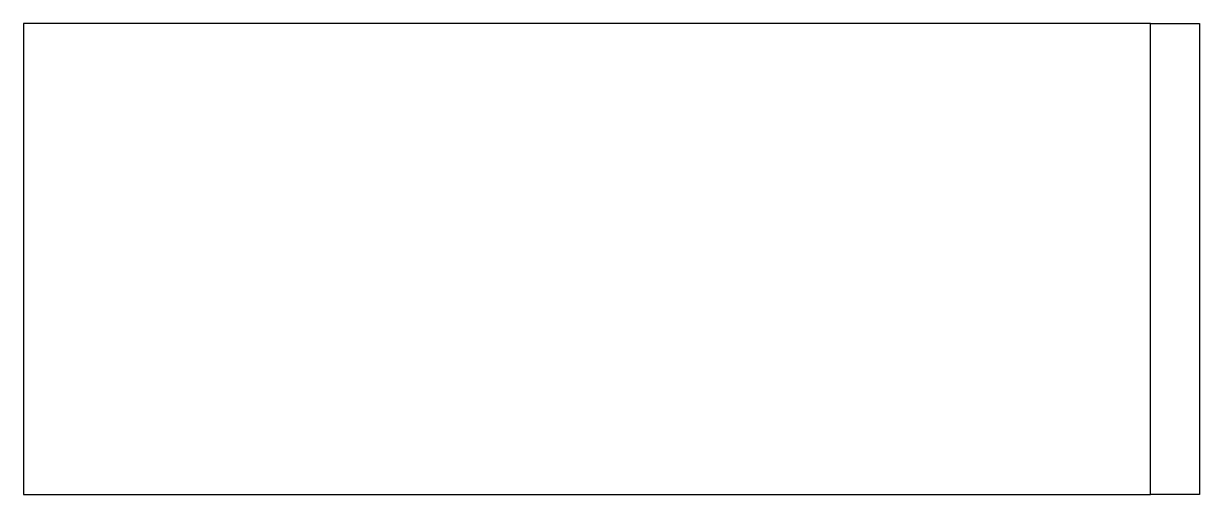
# Model space of a CAD drawing. Header units: millimetres. Extents: x -110 to 10, y -48 to 0.
import ezdxf

# ---------------------------------------------------------------- set-up
doc = ezdxf.new("R2010")
doc.units = ezdxf.units.MM
doc.layers.get('0').update_dxf_attribs({"linetype": 'CONTINUOUS'})

msp = doc.modelspace()

# ---------------------------------------------------------------- linework, layer by layer
for p, q in [((5, 0), (-110, 0)), ((-110, 0), (-110, -48.1)), ((5, -48.1), (5, 0)), ((-110, -48.1), (5, -48.1))]:
    msp.add_line(p, q)
msp.add_lwpolyline([(10, 0), (10, -48.1), (5, -48.1), (5, 0)], close=True)

doc.saveas('drawing.dxf')
